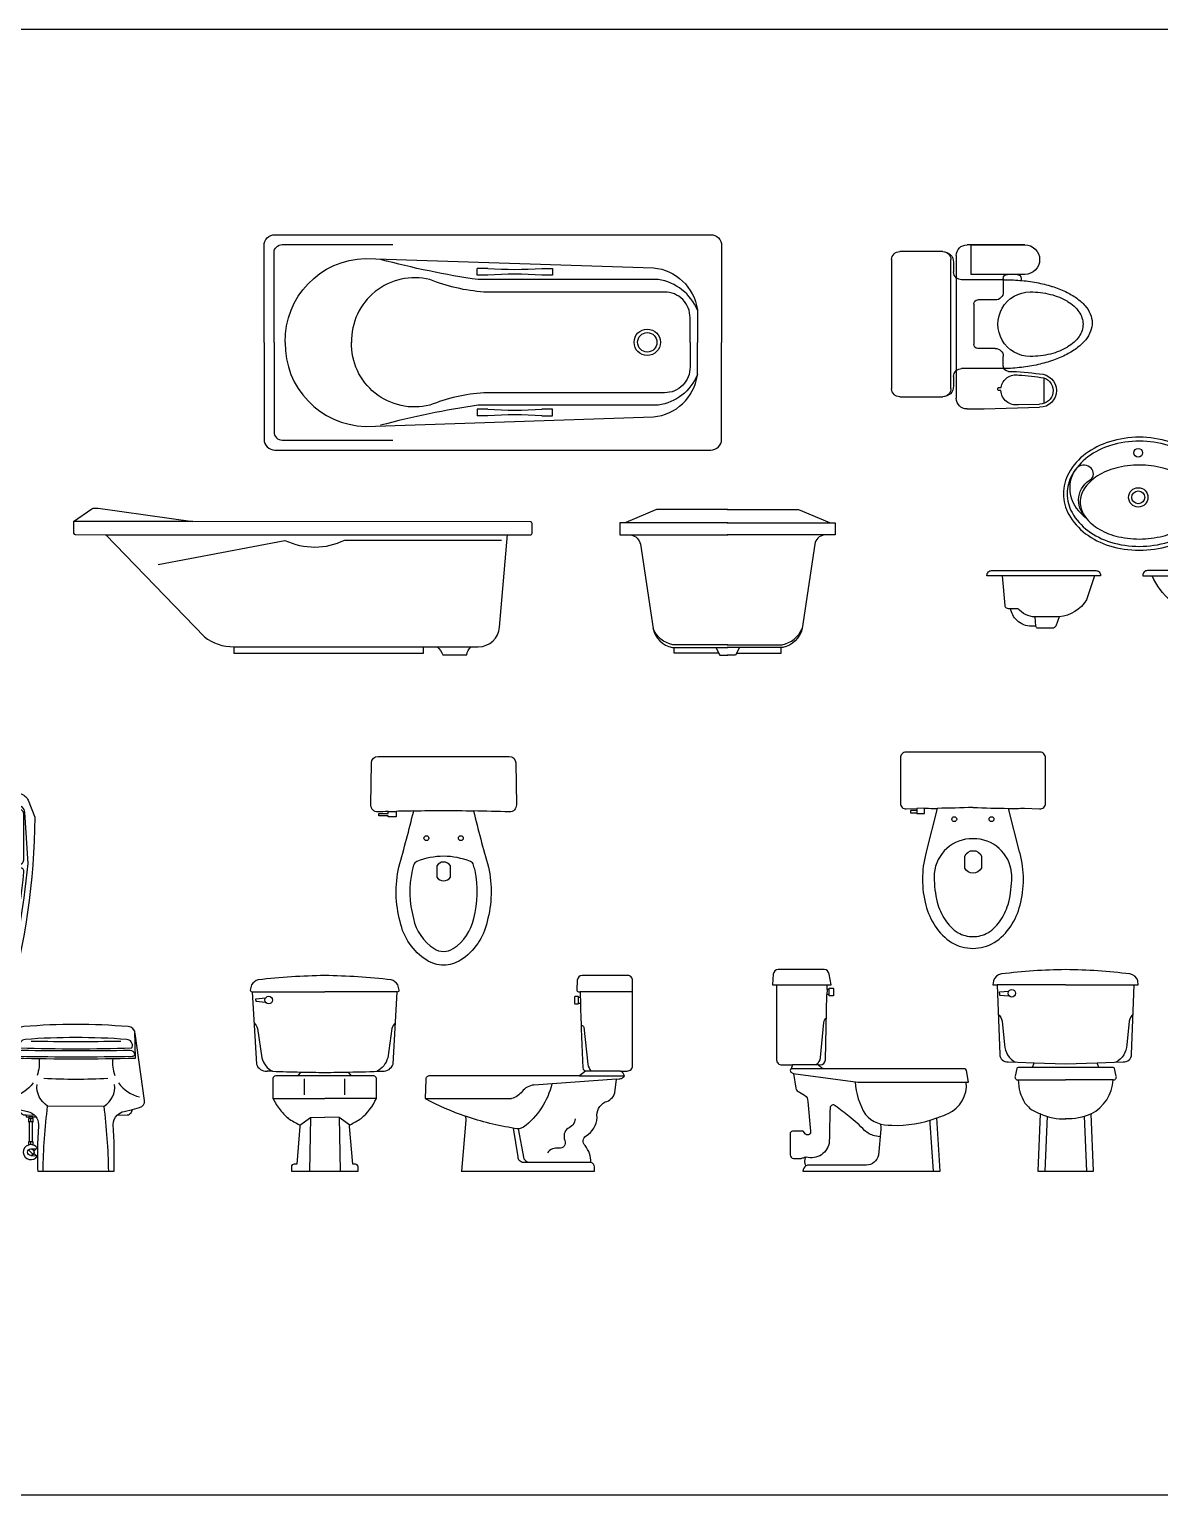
# Model space of a CAD drawing. Header units: millimetres. Extents: x 14385 to 129787, y 107826 to 186798.
# Drawn here: x 68314 to 72514, y 134575 to 140022 of the extents above; entities that cross this region are included whole.
import ezdxf

# ---------------------------------------------------------------- set-up
doc = ezdxf.new("R2010")
doc.units = ezdxf.units.MM
doc.header["$LTSCALE"] = 1000
doc.layers.add('FF-FIXT', color=31, linetype='Continuous')

# ---------------------------------------------------------------- blocks, each defined once
blk = doc.blocks.new('做成ACAD TuKuai0015')
at = {"linetype": 'Continuous'}
for p, q in [((0, 344), (6, 550)), ((16, 471), (18, 550)), ((115, 566), (21, 566)), ((500, 495), (500, 430)), ((610, 295), (610, 495)), ((610, 495), (610, 280)), ((485, 481), (478, 481)), ((500, 465), (500, 430)), ((68, 406), (68, 400)), ((80, 400), (80, 407)), ((150, 418), (150, 260)), ((160, 415), (195, 415)), ((225, 385), (225, 320)), ((405, 385), (405, 320)), ((485, 415), (435, 415)), ((480, 418), (480, 260)), ((500, 430), (500, 295)), ((0, 280), (0, 344)), ((390, 305), (240, 305)), ((500, 295), (610, 295)), ((570, 240), (40, 240)), ((75, 220), (555, 220)), ((120, 230), (85, 230)), ((545, 230), (510, 230)), ((45, 30), (45, 190)), ((585, 190), (585, 30)), ((555, 0), (75, 0))]:
    blk.add_line(p, q, dxfattribs=at)
for centre, radius, start, end in [((369, 583.8), 177, 129.1018, 142.6548), ((330.7, 631.2), 116.1, 111.2373, 129.1856), ((319.9, 658), 87.2, 89.2551, 110.9555), ((315.2, 635.3), 75.8, 90.1021, 108.1124), ((314.8, 635.3), 75.8, 71.8165, 89.8224), ((319, 658), 87.2, 66.9608, 88.6611), ((307.1, 631.6), 116.1, 48.7308, 66.679), ((267.1, 585.6), 177, 35.2617, 48.8146), ((442, 527.2), 269.3, 142.4942, 152.7352), ((406.8, 546.3), 206.7, 148.7066, 157.9364), ((365.6, 571.6), 158.3, 137.7592, 148.7853), ((335.7, 599), 117.8, 124.3979, 137.8267), ((319.8, 622.1), 89.8, 108.2909, 124.384), ((310.2, 622), 89.8, 55.5558, 71.6387), ((294.2, 598.8), 117.9, 42.1244, 55.5424), ((264.3, 571.5), 158.5, 31.1744, 42.192), ((192.2, 531.7), 269.3, 25.1813, 35.4223), ((68, 550), 62, 0.0063, 180), ((68, 550), 50, 18.4908, 180), ((653, 434.9), 500.2, 160.6145, 167.3856), ((542.9, 474.2), 383.3, 152.61, 160.6992), ((451.5, 527.9), 255.1, 157.8698, 165.8891), ((223.1, 546.2), 206.9, 22.0293, 31.2532), ((178.3, 527.8), 255.3, 14.0804, 22.0959), ((89.4, 482.4), 383.3, 17.2173, 25.3066), ((-834.3, 410.7), 962.3, 3.6744, 9.2786), ((68, 550), 62, 359.8064, 0.0063), ((-834.3, 410.7), 974.3, 1.4004, 8.2199), ((511.5, 515.1), 316.5, 173.0778, 180.0209), ((489.6, 518), 294.4, 165.8359, 173.1226), ((140.3, 518), 294.5, 6.8491, 14.1336), ((118.5, 515.1), 316.5, 359.9513, 6.8938), ((-22.1, 447.1), 500.2, 10.531, 17.3021), ((555, 495), 55, 0.0063, 179.9937), ((746.9, 413.2), 596.6, 167.3269, 173.3462), ((315, 515), 120, 179.9937, 0.0063), ((-116.7, 428.9), 596.6, 4.5704, 10.5897), ((71, 462), 56, 170.9792, 266.9185), ((71, 462), 56, 279.2752, 10.6723), ((800.9, 406.4), 651, 173.301, 178.9788), ((-170.9, 424.1), 651, 358.9378, 4.6157), ((485, 466), 15, 0, 90), ((74, 400), 6, 179.5912, 0.4088), ((159.7, 435), 20, 181.4004, 270), ((195, 385), 30, 0, 90), ((435, 385), 30, 90, 180), ((485, 430), 15, 270, 0), ((40, 280), 40, 180, 270), ((240, 320), 15, 180, 270), ((390, 320), 15, 270, 0), ((570, 280), 40, 270, 0), ((85, 190), 40, 90, 180), ((75, 190), 30, 90, 180), ((120, 260), 30, 270, 318.1897), ((120, 260), 30, 318.1897, 0), ((510, 260), 30, 180, 221.8103), ((510, 260), 30, 221.8103, 270), ((545, 190), 40, 0, 90), ((555, 190), 30, 0, 90), ((75, 30), 30, 180, 270), ((555, 30), 30, 270, 0)]:
    blk.add_arc(centre, radius, start, end, dxfattribs=at)
blk = doc.blocks.new('做成ACAD TuKuai0415')
for p, q in [((263, 1126.8), (61, 1126.8)), ((263, 1126.8), (465, 1126.8)), ((153.2, 625.2), (263, 625.2)), ((372.8, 625.2), (263, 625.2)), ((-607.1, 118), (-590, 118))]:
    blk.add_line(p, q)
for points in [[(263, 588.9), (135.5, 596.6, -0.251553), (110.8, 612), (108.6, 615.6, -0.058506), (10.5, 1221.2), (-25.3, 1225.4, -0.38053), (-28, 1228.4), (-28, 1245.7), (-28, 1263, -0.38053), (-25.3, 1265.9), (8.8, 1269.9, -0.004344), (8, 1315.6), (32, 1378.6, -0.206631), (63, 1403.6), (263, 1403.6), (463, 1403.6, -0.206631), (494, 1378.6), (518, 1315.6, -0.067514), (417.4, 615.6), (415.3, 612, -0.251553), (390.5, 596.6)], [(824.8, 208.2), (861.8, 209, 0.236068), (875.8, 217), (881.7, 229.6), (907.7, 236.1, 0.383895), (925.7, 262.6), (891.3, 511.9, 0.388166), (864.8, 537, 0.043086), (476.9, 537, 0.388166), (450.4, 511.9), (441, 443.8), (387.6, 439.5, 0.391001), (383, 434.5), (383, 419.9, 0.401533), (387.8, 414.9), (436.7, 412.8), (416, 262.6, 0.383895), (434, 236.1), (459.9, 229.6), (465.8, 217, 0.236068), (479.8, 209), (486.3, 208.9), (486.3, 201.5), (495.8, 201.5), (495.8, 195.5), (494.3, 195.5), (494.3, 183.5), (497.3, 183.5), (497.3, 108.5), (494.3, 108.5), (494.3, 97, 1.465896), (528, 57.2, 0.008818), (528.9, 0), (812.8, 0, 0.026718), (809.4, 173.1, -0.192194)], [(-654.1, 61.2, 0.244289), (-638, 75.8), (-624.2, 75.8), (-624.2, 75.6), (-621.3, 74.8), (-621.3, 74.6), (-613.5, 70.4), (-569.6, 70.4, 0.376701), (-569.6, 99.3), (-582, 99.3, -0.414214), (-587, 104.3), (-587, 105), (-584.9, 105, 0.153846), (-584.9, 118), (-590, 118), (-590, 128.1, -0.10347), (-589.3, 131.7), (-569.7, 173.3, 0.041814), (-569, 182.3), (-569, 190.9), (-564.3, 190.9, 0.153846), (-564.3, 203.9), (-568.9, 203.9), (-568.9, 209.6), (-567, 209.8, -0.326144), (-541.9, 197), (-501, 30), (-501, 0), (0, 0), (40, 189, 0.109143), (153.9, 328.7), (153.9, 349.7), (128, 402), (-381.6, 402), (-382.6, 420.6), (-410.9, 473, -0.151036), (-455.2, 486.5), (-572.4, 541.2, 0.361658), (-598.3, 534.3), (-643.2, 449.6), (-643.5, 239.8, 0.484353), (-610.2, 206.3), (-581, 208.7), (-581, 203.9), (-585.5, 203.9, 0.153846), (-585.5, 190.9), (-581, 190.9), (-581, 184.8, -0.041814), (-581.7, 175.8), (-601.3, 134.2, 0.10347), (-602, 130.6), (-602, 118), (-607.1, 118, 0.153846), (-607.1, 105), (-605, 105), (-605, 104.2, -0.425392), (-610.2, 99.2), (-613.5, 99.3), (-621.3, 95.9), (-624.2, 94.9), (-624.2, 94.8), (-638, 94.8), (-638, 94.7), (-638.2, 94.7, 0.232309), (-654.1, 111)], [(481.8, 489.4, 0.461898), (461.1, 461, 0.338928), (464.9, 457.9, 0.014731), (876.8, 457.9, 0.338928), (880.6, 461, 0.461898), (859.8, 489.4, 0.03712)], [(461.2, 427, 0.009616), (880.5, 427, 0.325423), (890.5, 434.3, 0.155613), (890.5, 434.9, 0.327408), (872.6, 448.4, -0.009192), (469, 448.4, 0.327408), (451.2, 434.9, 0.155613), (451.2, 434.3, 0.325423)]]:
    blk.add_lwpolyline(points, format="xyb", close=True)
for points in [[(263, 1362.8), (78, 1362.8, 0.39522), (46.1, 1332.9), (42.2, 1273.8, 0.041819)], [(263, 1362.8), (448, 1362.8, -0.39522), (480, 1332.9), (492.3, 1144.1, -0.041819), (400.2, 634.8, -0.202917), (374.5, 614.1), (263, 614.1)], [(263, 1140.3), (66, 1140.3, -0.414214), (49, 1157.3), (49, 1327.6, -0.414214), (66, 1344.6), (263, 1344.6)], [(263, 1140.3), (460, 1140.3, 0.414214), (477, 1157.3), (477, 1327.6, 0.414214), (460, 1344.6), (263, 1344.6)], [(49, 1274.6), (8.8, 1269.9, 0.38053)], [(49, 1216.7), (10.5, 1221.2, -0.38053)], [(38.5, 1218), (33.7, 1144.1, 0.041819), (125.8, 634.8, 0.202917), (151.5, 614.1), (263, 614.1)], [(-381.6, 402, -0.108266), (-414, 406), (-602, 525.5)], [(888.8, 521.5), (890.8, 419, -0.012388), (450.8, 419), (452.9, 521.5)], [(153.9, 330), (-524.5, 239.1, -0.265412), (-543.1, 246.8), (-643.2, 449.6)], [(115.1, 430.5), (122, 438, 0.588403), (119, 450), (-376.2, 481.9, 0.413658), (-379, 469), (-363.9, 440.3)], [(-353, 415), (129, 415, 0.19323), (115.1, 424.5), (-364.8, 436.4), (-364.8, 429, 0.236208), (-353, 415, 0.206958)], [(-363.9, 440.3), (115.1, 430.5, 0.27686)], [(837.5, 482.4, -0.010886), (504.1, 482.4, -0.978463)], [(-363.4, 425.1, -0.020773), (-364, 402, 2.533365)], [(533.8, 418, -0.123427), (526.6, 356, 9.301797)], [(807.8, 418, 0.123427), (815.1, 356, -9.301797)], [(511.8, 328, -0.189114), (433.8, 276, 9.301797)], [(789.8, 344, -0.025384), (551.8, 344, -0.950489)], [(829.8, 328, 0.189114), (907.8, 276, -9.301797)], [(548.9, 0, -0.026268), (565.8, 242, -0.291725), (526.8, 322, -0.89195)], [(792.8, 0, 0.026268), (775.8, 242, 0.291725), (814.8, 322, 0.89195)], [(459.9, 229.6), (491.4, 221.9, -0.168229), (520.3, 204.4, 0.013853)], [(824.8, 208.2, -0.14295), (850.3, 221.9), (881.7, 229.6, 0.383895)], [(-568.9, 209.6), (-581, 208.7, -0.484353)], [(-531.9, 156, 0.29461), (-513, 145), (-159, 140, 0.270978), (-131, 159), (-123, 208)], [(520.3, 204.4, -0.166717), (532.3, 173.1, 0.013853), (528.2, 83.4, 0.193847), (512.3, 97), (512.3, 108.5), (509.3, 108.5), (509.3, 183.5), (512.3, 183.5), (512.3, 195.5), (510.8, 195.5), (510.8, 201.5), (520.3, 201.5), (520.3, 204.4)], [(-395.1, 143.3), (-387, 57, 0.30524), (-357, 34), (-223, 34, 0.358765), (-197, 58), (-192.8, 140.5)], [(-369.6, 142.9), (-366, 64, 0.292693), (-338, 34, 0.370789)], [(-216, 140.8), (-216, 65, -0.316726), (-245, 34, -0.3744)], [(528, 57.2, -0.956735), (528, 83.7, -1.042252)], [(528.2, 83.4, 0.004042), (528, 57.2)]]:
    blk.add_lwpolyline(points, format="xyb")
for points in [[(28, 1272.2), (28, 1219.2)], [(-364, 436.4), (-364, 440.4)], [(436.7, 412.8), (441, 443.8)], [(-502, 395), (-457, 395)], [(115.1, 424.5), (115.1, 430.5)], [(127, 415), (127, 402)], [(775.8, 242), (565.6, 240.3)], [(-581, 203.9), (-568.9, 203.9)], [(-581, 190.9), (-569, 190.9)], [(486.3, 208.9), (516.9, 208.2)], [(510.8, 201.5), (495.8, 201.5)], [(510.8, 195.5), (495.8, 195.5)], [(509.3, 183.5), (497.3, 183.5)], [(503.3, 183.5), (503.3, 195.5)], [(-638, 94.7), (-638, 75.8)], [(-624.2, 94.8), (-624.2, 75.8)], [(-621.3, 95.9), (-621.3, 74.8)], [(-613.5, 99.3), (-613.5, 70.4)], [(-605, 105), (-587, 105)], [(-569.6, 70.4), (-569.6, 99.3)], [(494.9, 79), (511.8, 62)], [(509.3, 108.5), (497.3, 108.5)], [(503.3, 98.5), (503.3, 108.5)], [(503.3, 82.5), (528, 83.7)], [(503.3, 58.5), (528, 57.2)]]:
    blk.add_lwpolyline(points)
blk.add_lwpolyline([(-502, 384), (-457, 384), (-457, 414), (-502, 414)], close=True)
blk.add_circle((503.3, 70.5), 12)
for centre, radius, start, end in [((61, 1113.8), 13, 90, 186.0696), ((3119.1, 1439), 3088.3, 186.0696, 195.0123), ((-2593.1, 1439), 3088.3, 344.9877, 353.9304), ((465, 1113.8), 13, 353.9304, 90), ((163.2, 654.8), 31.2, 210.3434, 251.3971), ((362.9, 654.8), 31.2, 288.6029, 329.6566), ((503.3, 70.5), 28, 71.2507, 108.7493)]:
    blk.add_arc(centre, radius, start, end)
blk = doc.blocks.new('做成ACAD TuKuai0438')
for p, q in [((592.2, 1429.8), (552.1, 1429.8)), ((592.2, 881.6), (552.1, 881.6))]:
    blk.add_line(p, q)
for points in [[(-239.6, 1154.7), (-239.6, 1514.9, -0.414214), (-199.6, 1554.9)], [(-199.6, 1554.9), (1420.4, 1554.9, -0.414214), (1460.4, 1514.9), (1460.4, 1154.7, -0.419178)], [(-202.6, 1154.7), (-202.6, 1487.9, -0.414214), (-172.6, 1517.9), (238.4, 1517.9, -0.418159)], [(-161.2, 1154.7, -0.412193), (137.4, 1466.9), (1207.4, 1431.7, -0.346402), (1370.4, 1276.9), (1370.4, 1154.7)], [(1370.4, 1274.1, 0.268978), (1225.4, 1387.9), (556.4, 1387.9, -0.029366), (193.4, 1462.9, -7.695301)], [(1343.3, 1154.7), (1343.3, 1245.9, 0.421091), (1248.4, 1341.9), (577.4, 1341.9, -0.077539), (376.4, 1387.9, 0.495459), (85.4, 1154.4, 0.983517)], [(-239.6, 1154.7), (-239.6, 794.4, 0.414214), (-199.6, 754.4)], [(-202.6, 1154.7), (-202.6, 821.4, 0.414214), (-172.6, 791.4), (238.4, 791.4, 0.418159)], [(-199.6, 754.4), (1420.4, 754.4, 0.414214), (1460.4, 794.4), (1460.4, 1154.7, 0.419178)], [(-161.2, 1154.7, 0.412193), (137.4, 842.4), (1207.4, 877.7, 0.346402), (1370.4, 1032.4), (1370.4, 1154.7)], [(1343.3, 1154.7), (1343.3, 1063.4, -0.421091), (1248.4, 967.4), (577.4, 967.4, 0.077539), (376.4, 921.4, -0.495459), (85.4, 1154.9, -0.983517)], [(1370.4, 1035.2, -0.268978), (1225.4, 921.4), (556.4, 921.4, 0.029366), (193.4, 846.4, 7.695301)], [(-947.5, 489), (-880.1, 535.8, -0.152923), (-870, 539), (-856.5, 539), (-504.5, 489)], [(-947.5, 489), (-947.5, 446, 0.414019), (-941.5, 440), (-828.5, 439.9, 0.414386)], [(-828.5, 440), (-461.5, 60, 0.163844), (-352.5, 23), (556.5, 23, 0.390766), (635.5, 96), (665.5, 440)], [(-828.5, 439.9), (665.5, 439.1, 0.414386)], [(665.5, 439.1), (749.4, 439, 0.414386), (756.5, 446.1), (756.5, 480.9, 0.414042), (749.4, 488)], [(1123.7, 439, -0.315222), (1158.7, 404), (1205.7, 91, 0.300819), (1277.7, 20), (1483.7, 20)], [(1841.7, 439, 0.315222), (1806.7, 404), (1759.7, 91, -0.300819), (1687.7, 20), (1481.7, 20)], [(-633.8, 329), (-162.4, 418.8, 0.228309), (60.5, 420), (642.5, 420)], [(1483.7, 31), (1279.7, 31, -0.254008), (1205.7, 91, -1.148441)], [(1481.7, 31), (1685.7, 31, 0.254008), (1759.7, 91, 1.148441)], [(403.5, 23, -0.098434), (424.5, -7), (513.5, -7, -0.2057), (530.5, 23, 0.496253)]]:
    blk.add_lwpolyline(points, format="xyb")
for points in [[(592.2, 1404.7), (552.1, 1404.7), (552.1, 1429.8)], [(792.1, 1429.8), (832.2, 1429.8), (832.2, 1404.7), (792.1, 1404.7)], [(592.2, 906.7), (552.1, 906.7), (552.1, 881.6)], [(792.1, 881.6), (832.2, 881.6), (832.2, 906.7), (792.1, 906.7)], [(1483.7, 534), (1218.7, 534), (1104.4, 485.3)], [(1481.7, 534), (1746.7, 534), (1861.1, 485.3)], [(-504.5, 488.7), (-947.5, 489)], [(749.4, 488), (-504.5, 488.7)], [(1104.4, 484), (1082.7, 484), (1082.7, 439), (1123.7, 439)], [(1483.7, 484), (1104.4, 484)], [(1123.7, 439), (1483.7, 439)], [(1481.7, 484), (1861.1, 484)], [(1841.7, 439), (1481.7, 439)], [(1861.1, 484), (1882.7, 484), (1882.7, 439), (1841.7, 439)], [(-352.5, 23), (-352.5, 0), (352.5, 0), (352.5, 23)], [(1449.5, 0), (1283.7, 0), (1283.7, 20)], [(1438.7, 20), (1453.7, -8), (1483.7, -8)], [(1526.7, 20), (1511.7, -8), (1481.7, -8)], [(1516, 0), (1681.7, 0), (1681.7, 20)]]:
    blk.add_lwpolyline(points)
for radius in [49.1, 36]:
    blk.add_circle((1184.4, 1154.9), radius)
for centre, start, end in [((692.2, 2814.9), 265.8728, 274.1272), ((692.2, 19.5), 85.8728, 94.1272), ((692.2, 2291.8), 265.8728, 274.1272), ((692.2, -503.6), 85.8728, 94.1272)]:
    blk.add_arc(centre, 1388.8, start, end)
blk = doc.blocks.new('做成ACAD TuKuai0425')
for points in [[(39.7, 499.8, 0.12778), (59.7, 422.9, 0.106194), (122.5, 351.3, 0.085342), (210.8, 306.6, 0.074814), (322.2, 289.8, 0.074814), (433.7, 306.6, 0.085342), (522, 351.3, 0.106194), (584.8, 422.9, 0.12778), (604.7, 499.8, 0.12778), (584.8, 576.8, 0.106194), (522, 648.3, 0.085342), (433.7, 693, 0.074814), (322.2, 709.8, 0.074814), (210.8, 693, 0.085342), (122.5, 648.3, 0.106194), (59.7, 576.8, 0.12778)], [(54, 499.8, 0.12778), (72.2, 429.8, 0.106194), (131, 362.8, 0.085342), (215, 320.2, 0.074814), (322.2, 304.1, 0.074814), (429.5, 320.2, 0.085342), (513.5, 362.8, 0.106194), (572.3, 429.8, 0.12778), (590.5, 499.8, 0.12778), (572.3, 569.8, 0.106194), (513.5, 636.8, 0.085342), (429.5, 679.4, 0.074814), (322.2, 695.5, 0.074814), (215, 679.4, 0.085342), (131, 636.8, 0.106194), (72.2, 569.8, 0.12778)], [(542.1, 469, 0.147293), (527.4, 517.8, 0.107138), (477.7, 566.2, 0.076503), (410.1, 595.3, 0.063457), (322.3, 606.5, 0.063457), (234.4, 595.3, 0.076503), (166.8, 566.2, 0.107138), (117.1, 517.8, 0.147293), (102.4, 469, 0.147293), (117.1, 420.2, 0.107138), (166.8, 371.8, 0.076503), (234.4, 342.7, 0.063457), (322.3, 331.5, 0.063457), (410.1, 342.7, 0.076503), (477.7, 371.8, 0.107138), (527.4, 420.2, 0.147293)]]:
    blk.add_lwpolyline(points, format="xyb", close=True)
for points in [[(124.1, 410.5, -0.512124), (144.5, 555, 0.433862), (138.4, 599, 0.383662), (87.1, 592.9, 0.231311), (66.9, 493.5, 0.183091), (124.1, 410.5, 0.790231)], [(520.4, 410.3, 0.511627), (499.9, 555, -0.433862), (506, 599, -0.383662), (557.3, 592.9, -0.231311), (577.5, 493.5, -0.182861), (520.4, 410.3, -0.790231)], [(-187.9, 194.6), (-199, 194.6), (-244.3, 194.6), (-244.3, 196.8, -0.414214), (-227, 214.1), (160.8, 214.1, -0.414214), (178.1, 196.8), (178.1, 194.6)], [(-187.9, 195.3), (-178.2, 85, 0.221907), (-172.9, 75.8)], [(155.9, 194.4), (126.3, 105.7, -0.233781), (24.3, 42.1)], [(865.3, 194.6), (899.9, 194.6), (899.9, 196.8, 0.414214), (882.6, 214.1), (352.4, 214.1, 0.414214), (335.1, 196.8), (335.1, 194.6)], [(438.9, 101.7, -0.108206), (369.7, 194.6, -7.780617)], [(796.1, 101.7, 0.108206), (865.3, 194.6, 7.780617)], [(-172.9, 75.8, 0.153616), (-165.7, 73.5), (-159.3, 73.5)], [(-133, 29.3, -0.160847), (-156.4, 73.5, -108.489419)], [(24.3, 42.1), (-65.3, 42.1, -0.227823), (-129.2, 73.5, -0.240684)], [(438.9, 101.7), (438.9, 83.1, 0.414214), (457.5, 64.5), (494.3, 64.5)], [(494.3, 64.5, -0.061835), (438.9, 101.7, -7.780617)], [(494.3, 64.5, 0.037253), (531.5, 49.1, 0.010455), (542.3, 45.7, 0.030168), (574.2, 38.7), (617.5, 38.7), (660.8, 38.7, 0.030168), (692.7, 45.7, 0.010455), (703.5, 49.1, 0.037253), (740.7, 64.5, 7.780617)], [(796.1, 101.7), (796.1, 83.1, -0.414214), (777.5, 64.5), (740.7, 64.5)], [(740.7, 64.5, 0.061835), (796.1, 101.7, 7.780617)], [(-62.3, 7.2), (-77.8, 7.2, -0.193211), (-133, 29.3, -108.489419)], [(-53.6, 0), (-54.2, 0, -0.392281), (-62.3, 7.5)], [(-1, 0), (-53.6, 0, -0.392281)], [(24.3, 42.1), (11.3, 8.1, -0.310853), (-0.4, 0), (-1, 0, -0.392281)], [(658.5, 38.5), (650.5, 4.5, -0.310853), (638.7, -3.6), (638.2, -3.6), (617.5, -3.6), (596.8, -3.6), (596.2, -3.6, -0.310853), (584.5, 4.5), (576.5, 38.5)]]:
    blk.add_lwpolyline(points, format="xyb")
for points in [[(155.9, 194.6), (143.5, 194.6), (-187.9, 194.6)], [(178.1, 194.6), (155.9, 194.6)], [(335.1, 194.6), (369.7, 194.6)], [(369.7, 194.6), (865.3, 194.6)], [(-159.3, 73.5), (-156.4, 73.5)], [(-156.4, 73.5), (-129.2, 73.5)], [(-62.3, 7.5), (-64.9, 42.1)], [(-1, 0), (0, 0), (0, 0)]]:
    blk.add_lwpolyline(points)
for centre, radius in [((318.2, 652.4), 16.2), ((318.2, 486.4), 36), ((318.2, 486.4), 24.1)]:
    blk.add_circle(centre, radius)
blk = doc.blocks.new('做成ACAD TuKuai0417')
for points in [[(194.5, 1341.1), (170.5, 1341.1), (170.5, 1332.1), (194.5, 1332.1), (194.5, 1329.1), (222.5, 1329.1), (222.5, 1348.7), (226, 1348.8, 0.006773), (270.5, 1348.5), (229.5, 1186.4, 0.005151), (227.9, 1180.9, 0.065413), (215.3, 1084.7, 0.065413), (227.9, 988.5, 0.078147), (262.6, 910.4, 0.107177), (323.8, 849.4, 0.132639), (403, 828.1, 0.132639), (482.1, 849.4, 0.107177), (543.4, 910.4, 0.078147), (578, 988.5, 0.065413), (590.6, 1084.7, 0.065413), (578, 1180.9, 0.005151), (576.5, 1186.4), (535.4, 1348.5, 0.00511), (594.5, 1348.8), (650.8, 1346.2, 0.426005), (672.8, 1367.4), (672.8, 1536.1, 0.414214), (651.7, 1557.2), (403, 1557.2), (154.2, 1557.2, 0.414214), (133.1, 1536.1), (133.1, 1367.4, 0.426005), (155.1, 1346.2), (194.5, 1347.8)], [(403, 1235.3, 0.395949), (259.3, 1106.7, 0.010648), (259, 1092.7, 0.059866), (270.1, 999.8, 0.078147), (299.2, 934.1, 0.107177), (347.4, 886.1, 0.127932), (403, 871.7, 0.127932), (458.6, 886.1, 0.107177), (506.7, 934.1, 0.078147), (535.8, 999.8, 0.059866), (547, 1092.7, 0.010648), (546.7, 1106.7, 0.395949)], [(403.5, 1191.1, -0.32972), (434.5, 1171.1), (434.5, 1126.1, -0.288921), (403.5, 1108.1, -0.288921), (372.5, 1126.1), (372.5, 1171.1, -0.32972)], [(851.4, 0), (842.5, 213.3, 0.269954), (923.4, 339, 0.529732), (935.4, 353), (929.4, 381, 0.386607), (923.4, 385), (870.4, 385), (747.4, 385), (624.4, 385), (576.4, 385), (571.4, 385, 0.386607), (565.4, 381), (559.4, 353, 0.529732), (571.4, 339, 0.144263), (596.2, 253.1, 0.022293), (613.1, 234.1, 0.091333), (651.7, 214, 0.00171), (653.3, 213.3), (644.4, 0)]]:
    blk.add_lwpolyline(points, format="xyb", close=True)
for points in [[(222.5, 1348.7), (194.5, 1347.8, -0.319616)], [(402.7, 1352, -0.010344), (270.5, 1348.5)], [(403.2, 1352, 0.010344), (535.4, 1348.5)], [(-131.8, 675), (-131.8, 677, -0.414214), (-128.8, 680), (-117.8, 680, -0.414214), (-114.8, 677), (-114.8, 654, -0.414214), (-117.8, 651), (-128.8, 651, -0.414214), (-131.8, 654), (-131.8, 656), (-131.8, 675), (-139.2, 675), (-138.8, 693), (-123.8, 693), (-131.6, 732.3, 0.393479), (-149.6, 749), (-232.3, 749), (-321, 749, 0.393479), (-339, 732.3), (-341.8, 693), (-326.8, 693), (-326.8, 414, 0.414214), (-307.8, 395), (-306.8, 395), (-297.8, 395), (-267.8, 395, 0.125091), (-271.8, 380, 0.516196), (-273.8, 368), (-264.5, 363), (-255.8, 308, 0.242437), (-241.8, 293), (-222.8, 282, -0.277708), (-210.8, 259), (-200.8, 149, -0.700058), (-218.8, 137), (-227.8, 148), (-264.8, 148, 0.355041), (-275.8, 142), (-275.8, 61, 0.387447), (-263.8, 47), (-238.8, 47, 0.078461), (-226.8, 50, -0.214217), (-218, 52.3, 0.3289), (-217.6, 19.1, 0.284714), (-228.8, 0), (281.2, 0), (268.1, 198, 0.027627), (310.3, 213.7, 0.318395), (378.2, 331), (386.2, 331), (379.2, 374.1, 0.367569), (372.2, 380), (-150.8, 380, -0.067052), (-162.8, 387, -0.167468), (-170.8, 395), (-164.3, 395, 0.406374), (-145.3, 413.5), (-139.7, 656)], [(492.4, 693), (502.4, 434, 0.424384), (533.4, 406.1), (569.4, 404.9), (630.4, 402.9), (747.4, 399), (864.4, 402.9), (961.4, 406.1, 0.424384), (992.4, 434), (1002.4, 693), (1017.4, 693), (1015.4, 707, 0.307528), (986.4, 733, 0.027171), (747.4, 749, 0.027171), (508.4, 733, 0.307528), (479.4, 707), (477.4, 693), (492.4, 693)], [(-139.2, 675), (-139.7, 656, -0.406374)], [(-141.6, 569, 0.22867), (-152.8, 553), (-164.4, 421.9, -0.200259), (-179.8, 395, -0.887494)], [(496.8, 583.8, -0.157164), (511.4, 557), (520.4, 470, 0.27937), (561.1, 405.2, -81.189162)], [(998, 583.8, 0.157164), (983.4, 557), (974.4, 470, -0.27937), (933.7, 405.2, 81.189162)], [(-170.8, 395), (-267.8, 395, 0.120175)], [(-150.8, 380), (-271.8, 380, 0.524728)], [(-34.8, 332.3, 0.119408), (3.3, 210.4, 0.226507), (101.2, 170.3, 0.097871), (268.1, 198, 0.318682)], [(57.8, 127.5), (37.2, 131, -0.112422), (0.2, 151, 0.038405), (-56.8, 203, 0.003546), (-108.8, 243, 0.637759), (-127.8, 236, 0.006814), (-130.8, 110, -0.464329), (-216.7, 52, -0.000544), (-216.8, 52, 0.028363), (-218, 52.3, -0.076609)], [(58.2, 175.5, -0.086978), (60.4, 155.9), (51.4, 59.2, -0.354392), (7.2, 22), (-204.8, 22, 0.180229), (-217.6, 19.1, 10.670494)], [(243.9, 189.5, 0.113251), (242.6, 178.7), (254.7, 0)], [(653.3, 213.3, 0.119657), (748.4, 194, 1.086829)], [(842.5, 213.3, -0.118829), (746.4, 194, -1.07398)]]:
    blk.add_lwpolyline(points, format="xyb")
for points in [[(194.5, 1341.1), (194.5, 1332.1)], [(-326.8, 693), (-138.8, 693)], [(-131.8, 656), (-139.7, 656)], [(747.4, 693), (492.4, 693)], [(502, 660.9), (502, 666), (535.7, 668.7)], [(502, 660.9), (502, 653.8), (535.7, 651.3)], [(747.4, 693), (1002.4, 693)], [(624.4, 385), (630.4, 402.9)], [(870.4, 385), (864.4, 402.9)], [(-264.8, 363), (-24.8, 331)], [(-24.8, 331), (378.2, 331)], [(571.4, 339), (747.4, 339)], [(923.4, 339), (747.4, 339)], [(679.2, 204.3), (670.6, 0)], [(816.6, 204.3), (825.2, 0)]]:
    blk.add_lwpolyline(points)
for centre, radius in [((333.5, 1308.1), 9), ((472, 1308.1), 9), ((547.4, 661), 14)]:
    blk.add_circle(centre, radius)
blk = doc.blocks.new('做成ACAD TuKuai0416')
for points in [[(685.5, 1541.8, -0.407158), (710.5, 1517.4), (712.3, 1361.1, -0.429054), (686.6, 1335.5, 0.001716), (552.9, 1338.8, 0.008108), (608.3, 1130.3, -0.120081), (603.6, 927.3, -0.198944), (504.9, 784, -0.141828), (441.9, 765.8, -0.141828), (378.9, 784, -0.198944), (280.2, 927.3, -0.120081), (275.5, 1130.3, 0.008108), (330.9, 1338.8, 0.000834), (265.9, 1337.3), (265.9, 1316.8), (235.9, 1316.8), (235.9, 1320.8), (200.9, 1320.8), (200.9, 1328.8), (235.9, 1328.8), (235.9, 1336.5, 0.000497), (197.2, 1335.5, -0.429054), (171.5, 1361.1), (173.3, 1517.4, -0.407158), (198.3, 1541.8)], [(553.2, 1137.7, 0.23316), (541.4, 1150.9, 0.192484), (342.5, 1151.2, 0.234104), (330.7, 1138, -0.000778), (325, 1117.9, 0.120005), (329.8, 939.2, 0.200361), (406.3, 827, 0.140814), (441.9, 816.8, 0.140814), (477.5, 827, 0.200361), (554, 939.2, 0.120005), (558.8, 1117.9, -0.000766)], [(416.9, 1092.2, 0.536675), (466.9, 1092.2), (466.9, 1135.4, 0.536675), (416.9, 1135.4)], [(0, 354), (-99, 354), (-182.2, 354, 0.414214), (-192.2, 344), (-192.2, 309.2), (-192.2, 270, 0.054374), (-165.9, 227.8, 0.02946), (-148, 207.6, 0.018587), (-135.6, 196, 0.008385), (-94, 172, -0.302776), (-92, 166), (-104, 26), (-114, 26, 0.414214), (-124, 16), (-124, 0), (0, 0), (124, 0), (124, 16, 0.414214), (114, 26), (104, 26), (92, 166, -0.302776), (94, 172, 0.008385), (135.6, 196, 0.102716), (192.2, 270), (192.2, 344, 0.414214), (182.2, 354), (99, 354)]]:
    blk.add_lwpolyline(points, format="xyb", close=True)
for points in [[(235.9, 1336.5, -0.000385), (265.9, 1337.3, -1.021816)], [(330.9, 1338.8, -0.018732), (552.9, 1338.8, -0.963225)], [(-194, 371, 0.003428), (-89, 368.2, 0.002904), (0, 367, 0.002904), (89, 368.2, 0.004113), (215, 371.7, 0.337992), (254, 398), (269, 667), (270.6, 667, 0.453374), (276.6, 672.7), (272, 693, 0.174164), (247, 711, 0.023927), (0, 727, 0.023927), (-247, 711, 0.174164), (-272, 693), (-276.6, 672.7, 0.453374), (-270.6, 667), (-269, 667), (-254, 398, 0.337992), (-215, 371.7, 0.000032), (-214, 371.7)], [(507.3, 0), (1002.3, 0), (1002.3, 16, 0.337547), (990.3, 32), (989.3, 32, 0.18704), (967.3, 95, -0.489781), (971.3, 131, 0.244894), (1012.3, 199, -0.323354), (1042.3, 257, 0.258317), (1078.3, 291), (1084.8, 342.3), (1085.6, 342.4), (1094.3, 343, 0.111157), (1105.3, 346, 0.117095), (1114.3, 354, 0.207313), (1099.3, 372), (1124.3, 372, 0.414214), (1144.3, 392), (1144.3, 667), (1144.3, 709, 0.414214), (1126.3, 727), (956.4, 727, 0.399656), (938.5, 709.9), (936.7, 674.4, 0.428923), (943.7, 667), (949.3, 667, 0.000596), (949.8, 646), (943.3, 646), (943.3, 647, 0.414214), (941.3, 649), (930.3, 649, 0.414214), (928.3, 647), (928.3, 624, 0.414214), (930.3, 622), (941.3, 622, 0.414214), (943.3, 624), (950.3, 624, 0.006643), (959.2, 389.9, 0.356993), (969.3, 372), (946.3, 354), (389.3, 354, 0.414214), (375.3, 340), (373.3, 270, 0.039514), (522.9, 204.3, -0.076801), (524.8, 189.8), (508.3, 0)], [(1144.3, 667), (949.3, 667, 0.007862)], [(943.3, 624), (943.3, 646, 0.414214)], [(949.8, 646, 0.000624), (950.3, 624, 0.38018)], [(-262.5, 551, -0.151488), (-250, 530), (-234, 421, 0.207987), (-194, 371, 3.712219)], [(262.5, 551, 0.151488), (250, 530), (234, 421, -0.207987), (194, 371, -3.712219)], [(953.3, 542.8, -0.231369), (963.3, 535), (977.3, 397, 0.081114), (989.3, 372, 0.484672)], [(-194, 371, -0.000653), (-214, 371.7, -0.337992)], [(1084.8, 342.3), (777.3, 320, 0.199402), (733.3, 296, -0.171916), (694.3, 270, -0.865333)], [(946.3, 354), (1114.3, 354, -0.231261)], [(844.2, 324.9, -0.175366), (738.3, 163, -0.192582), (705.3, 159, -0.045474), (522.9, 204.3)], [(931.3, 194, -0.271854), (903.3, 159, 0.32737), (892.3, 114, -0.600979), (870.3, 85, 0.286387), (827.3, 68, 3.353337)], [(989.3, 32), (743.3, 32, -0.475332), (718.3, 53), (701.8, 159.6)], [(718.9, 157.5), (740.3, 46, 0.183428), (757.3, 33, 0.359522)]]:
    blk.add_lwpolyline(points, format="xyb")
for points in [[(-269, 667), (0, 667)], [(269, 667), (0, 667)], [(-256, 636), (-256, 640), (-219.7, 643.7)], [(-256, 636), (-256, 632), (-219.7, 628.3)], [(-99, 354), (-89, 368.2)], [(-75, 283), (-75, 343)], [(75, 283), (75, 343)], [(99, 354), (89, 368.2)], [(1099.3, 372), (969.3, 372)], [(-191.9, 269.5), (0, 269.5)], [(191.9, 269.5), (0, 269.5)], [(373.3, 270), (694.3, 270)], [(-93, 171), (-53.2, 199.4), (0, 201)], [(-53.2, 199.4), (-57, 0)], [(93, 171), (53.2, 199.4), (0, 201)], [(53.2, 199.4), (57, 0)]]:
    blk.add_lwpolyline(points)
for centre, radius in [((377.9, 1237.8), 9), ((505.9, 1237.8), 9), ((-208, 636), 14)]:
    blk.add_circle(centre, radius)

msp = doc.modelspace()

# ---------------------------------------------------------------- linework, layer by layer
at = {"color": 1}
for p, q in [((18573.3, 140021.6), (80368.9, 140021.6)), ((18573.3, 134574.6), (80368.9, 134574.6))]:
    msp.add_line(p, q, dxfattribs=at)

# ---------------------------------------------------------------- block references
at = {"layer": 'FF-FIXT', "ltscale": 3}
for name, p in [('做成ACAD TuKuai0438', (69425.8, 137703.2)), ('做成ACAD TuKuai0425', (72116.6, 137795.4)), ('做成ACAD TuKuai0417', (71417.5, 135777.3)), ('做成ACAD TuKuai0416', (69411.5, 135777.3)), ('做成ACAD TuKuai0415', (67816, 135777.3))]:
    msp.add_blockref(name, p, dxfattribs=at)
at = {"layer": 'FF-FIXT', "ltscale": 3, "extrusion": (0, 0, -1), "zscale": -1, "rotation": 90}
msp.add_blockref('做成ACAD TuKuai0015', (-71518.3, 138610.5), dxfattribs=at)

doc.saveas('drawing.dxf')
